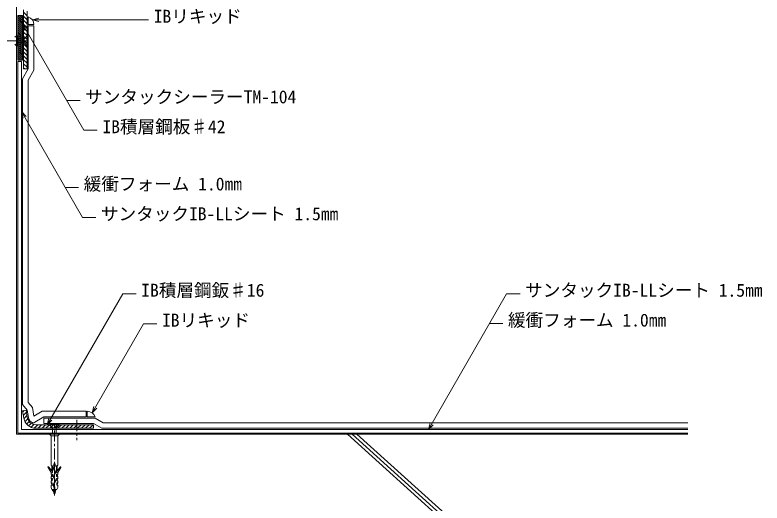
# Model space of a CAD drawing. Units: millimetres, scale not verified. Extents: x -840 to 840, y -594 to 594.
# Drawn here: x -181 to 487, y -344 to 92 of the extents above; entities that cross this region are included whole.
import ezdxf
from ezdxf.enums import TextEntityAlignment as Align

# ---------------------------------------------------------------- set-up
doc = ezdxf.new("R2010")
doc.units = ezdxf.units.MM
doc.header["$LTSCALE"] = 2
doc.linetypes.add('CHAIN1', pattern=[8, 5, -1, 1, -1])
for name, color, linetype, lineweight in [('0-2_文字', 5, 'Continuous', 9), ('0-6_躯体', 7, 'Continuous', 9), ('0-7_寸法線', 7, 'Continuous', 9), ('0-8_部材(ﾋﾞｽ類)', 7, 'Continuous', 9), ('0-9_中心線', 2, 'CHAIN1', 9), ('0-A_部材(積層鋼板)', 4, 'Continuous', 9), ('0-B_IBｼｰﾄ', 7, 'Continuous', 9), ('0-C_IBリキッド', 7, 'Continuous', 9), ('0-D_ブチルﾃｰﾌﾟ', 4, 'Continuous', 9), ('0-E_緩衝フォーム', 7, 'Continuous', 9)]:
    doc.layers.add(name, color=color, linetype=linetype, lineweight=lineweight)
doc.styles.add('ＭＳ ゴシック', font='')
doc.styles.get('ＭＳ ゴシック').set_extended_font_data('MS Gothic')

msp = doc.modelspace()

# ---------------------------------------------------------------- linework, layer by layer
at = {"layer": '0-6_躯体'}
for p, q in [((-179.365, 120.064), (-179.365, -282.936)), ((-179.365, -282.936), (420.635, -282.936)), ((116.348, -282.936), (282.997, -432.936)), ((120.635, -282.936), (287.183, -432.936)), ((124.913, -282.936), (291.629, -432.936))]:
    msp.add_line(p, q, dxfattribs=at)
at = {"layer": '0-7_寸法線'}
for p, q in [((-165.241, 87.203), (-61.327, 87.203)), ((-134.59, 15.253), (-122.59, 15.253)), ((-135.887, -62.538), (-123.887, -62.538)), ((-151.983, -274.436), (-84.45, -157.464)), ((-84.45, -157.464), (-72.45, -157.464)), ((-111.85, -263.814), (-65.893, -184.213)), ((-65.893, -184.213), (-53.893, -184.213)), ((243.343, -184.133), (255.343, -184.133))]:
    msp.add_line(p, q, dxfattribs=at)
for points in [[(-159.448, 85.65), (-165.243, 87.203), (-159.448, 88.756)], [(-174.031, 83.567), (-119.194, -11.416), (-107.194, -11.416)], [(-169.789, 79.325), (-174.031, 83.567), (-172.479, 77.772)], [(-175.031, 5.263), (-120.49, -89.206), (-108.49, -89.206)], [(-170.789, 1.02), (-175.031, 5.263), (-173.479, -0.533)], [(188.802, -278.603), (258.74, -157.464), (270.74, -157.464)], [(-107.608, -259.572), (-111.85, -263.814), (-110.297, -258.019)], [(-147.74, -270.193), (-151.983, -274.436), (-150.43, -268.64)], [(193.044, -274.36), (188.802, -278.603), (190.355, -272.807)]]:
    msp.add_lwpolyline(points, dxfattribs=at)
at = {"layer": '0-8_部材(ﾋﾞｽ類)'}
for p, q in [((-179.365, 64.07), (-179.365, 73.064)), ((-173.109, 70.218), (-178.763, 70.218)), ((-178.763, 66.878), (-173.109, 66.878)), ((-172.695, 70.218), (-172.695, 66.878)), ((-169.865, 64.048), (-169.865, 73.048)), ((-149.991, -274.436), (-140.991, -274.436)), ((-143.821, -277.266), (-147.161, -277.266)), ((-147.161, -282.334), (-147.161, -277.68)), ((-143.821, -277.68), (-143.821, -282.334)), ((-149.988, -282.936), (-140.994, -282.936)), ((-142.491, -284.451), (-148.491, -284.451)), ((-145.906, -311.465), (-146.475, -312.889)), ((-146.451, -313.756), (-145.103, -316.663)), ((-145.863, -311.45), (-146.444, -312.9)), ((-146.421, -313.742), (-145.073, -316.649)), ((-145.859, -313.135), (-145.288, -311.707)), ((-144.587, -316.418), (-145.854, -313.465)), ((-145.84, -310.363), (-145.84, -311.154)), ((-145.828, -313.147), (-145.247, -311.696)), ((-144.556, -316.404), (-145.824, -313.452)), ((-145.806, -310.344), (-145.806, -311.154)), ((-145.176, -311.154), (-145.176, -310.344)), ((-145.143, -311.154), (-145.143, -310.363)), ((-147.671, -315.939), (-147.869, -315.68)), ((-145.097, -317.122), (-146.465, -320.321)), ((-145.066, -317.135), (-146.434, -320.334)), ((-145.954, -320.541), (-144.583, -317.375)), ((-145.924, -320.554), (-144.553, -317.388)), ((-143.311, -315.939), (-143.114, -315.68)), ((-145.115, -324.834), (-146.662, -327.757)), ((-145.086, -324.851), (-146.633, -327.772)), ((-146.457, -321.2), (-145.078, -324.265)), ((-146.426, -321.187), (-145.048, -324.251)), ((-146.08, -328.05), (-144.493, -325.081)), ((-146.051, -328.065), (-144.464, -325.097)), ((-144.5, -323.943), (-145.948, -320.929)), ((-144.466, -323.936), (-145.918, -320.915)), ((-144.318, -332.334), (-147.329, -333.385)), ((-144.604, -332.334), (-147.329, -333.285)), ((-146.784, -332.334), (-146.698, -332.655)), ((-146.662, -328.907), (-145.936, -330.274)), ((-146.633, -328.891), (-145.907, -330.258)), ((-144.198, -332.334), (-146.408, -333.739)), ((-145.346, -329.942), (-146.073, -328.625)), ((-145.317, -329.926), (-146.044, -328.608)), ((-145.814, -330.632), (-145.847, -330.632)), ((-145.847, -330.632), (-145.828, -332.334)), ((-145.135, -330.632), (-145.168, -330.632)), ((-145.155, -332.334), (-145.135, -330.632)), ((-144.543, -335.111), (-146.183, -335.682)), ((-144.543, -335.211), (-146.183, -335.782)), ((-144.858, -334.796), (-145.95, -335.449)), ((-145.018, -335.393), (-145.823, -335.92))]:
    msp.add_line(p, q, dxfattribs=at)
for points in [[(-180.821, 71.608), (-179.365, 73.064), (-178.763, 73.064), (-178.763, 64.07), (-179.365, 64.07), (-180.821, 65.527)], [(-172.402, 66.585), (-169.865, 64.048), (-169.565, 64.048), (-169.565, 73.048), (-169.865, 73.048), (-172.402, 70.511)], [(-147.454, -276.973), (-149.991, -274.436), (-149.991, -274.136), (-140.991, -274.136), (-140.991, -274.436), (-143.528, -276.973)], [(-142.451, -284.392), (-140.994, -282.936), (-140.994, -282.334), (-149.988, -282.334), (-149.988, -282.936), (-148.532, -284.392)], [(-148.473, -284.534), (-148.473, -310.871), (-148.455, -310.871), (-148.384, -310.907), (-148.313, -310.907), (-148.242, -310.942), (-148.034, -310.989)], [(-142.949, -310.989), (-142.74, -310.942), (-142.669, -310.907), (-142.598, -310.907), (-142.527, -310.871), (-142.509, -310.871), (-142.509, -284.534)], [(-151.239, -312.748), (-148.491, -316.945), (-148.402, -318.545), (-147.336, -318.545), (-147.336, -320.767), (-148.491, -320.767), (-148.402, -322.385), (-147.389, -322.385), (-147.46, -324.59), (-148.491, -324.59), (-148.402, -326.207), (-147.531, -326.207), (-147.602, -328.43), (-148.491, -328.43), (-148.383, -330.57), (-147.741, -332.334), (-143.241, -332.334), (-142.599, -330.57), (-142.491, -328.43), (-143.38, -328.43), (-143.451, -326.207), (-142.58, -326.207), (-142.491, -324.59), (-143.522, -324.59), (-143.593, -322.385), (-142.58, -322.385), (-142.491, -320.767), (-143.647, -320.767), (-143.647, -318.545), (-142.58, -318.545), (-142.491, -316.945), (-139.743, -312.748)], [(-147.869, -311.191), (-147.869, -315.68), (-150.517, -312.215)], [(-145.84, -311.083), (-147.335, -311.083), (-147.335, -316.945), (-147.602, -316.945), (-147.602, -316.192)], [(-145.143, -311.083), (-143.647, -311.083), (-143.647, -316.945), (-143.38, -316.945), (-143.38, -316.192)], [(-140.466, -312.215), (-143.114, -315.68), (-143.114, -311.191)], [(-148.402, -318.545), (-148.402, -318.794), (-148.1, -319.559), (-148.065, -320.767)], [(-142.58, -318.545), (-142.58, -318.794), (-142.882, -319.559), (-142.918, -320.767)], [(-148.011, -324.59), (-148.029, -323.381), (-148.402, -322.581), (-148.402, -322.385)], [(-148.402, -326.207), (-148.402, -326.385), (-147.958, -327.221), (-147.94, -328.43)], [(-142.58, -326.207), (-142.58, -326.385), (-143.025, -327.221), (-143.042, -328.43)], [(-142.971, -324.59), (-142.953, -323.381), (-142.58, -322.581), (-142.58, -322.385)], [(-146.277, -332.334), (-146.698, -332.655), (-147.329, -333.285), (-147.329, -333.385), (-146.408, -333.739), (-145.95, -335.449), (-146.183, -335.682), (-146.183, -335.782), (-145.823, -335.92), (-145.491, -337.16), (-145.018, -335.393), (-144.543, -335.211), (-144.543, -335.111), (-144.858, -334.796), (-144.198, -332.334)], [(-145.814, -332.334), (-145.814, -331.357), (-145.168, -331.357), (-145.168, -332.334)]]:
    msp.add_lwpolyline(points, dxfattribs=at)
for centre, radius, start, end in [((-173.109, 71.218), 1, 270, 315), ((-173.109, 65.878), 1, 45, 90), ((-148.161, -277.68), 1, 0, 45), ((-142.821, -277.68), 1, 135, 180), ((-148.673, -284.534), 0.2, 0, 45), ((-142.309, -284.534), 0.2, 135, 180), ((-150.873, -312.487), 0.449, 37.38183, 215.39037), ((-148.075, -311.191), 0.207, 0, 78.37519), ((-145.458, -313.295), 1.095, 158.2146, 204.87271), ((-145.458, -313.295), 1.062, 158.17187, 204.87271), ((-145.491, -309.775), 0.683, 300.64443, 239.35557), ((-145.491, -309.775), 0.65, 298.99242, 241.00758), ((-146.603, -311.154), 0.763, 335.97512, 0), ((-145.458, -313.295), 0.431, 158.20137, 203.23665), ((-146.603, -311.154), 0.796, 338.19323, 0), ((-145.458, -313.295), 0.398, 158.19323, 203.23665), ((-146.603, -311.154), 1.427, 337.19074, 0), ((-146.603, -311.154), 1.46, 338.19323, 0), ((-142.907, -311.191), 0.207, 101.62481, 180), ((-140.109, -312.487), 0.449, 324.60963, 142.61817), ((-148.102, -316.192), 0.5, 0, 30.42714), ((-145.458, -320.751), 1.095, 156.84042, 204.22194), ((-145.458, -320.751), 1.062, 156.84042, 204.22194), ((-145.529, -320.728), 0.465, 156.27812, 205.66734), ((-145.529, -320.728), 0.431, 156.27812, 205.66734), ((-145.615, -316.9), 0.564, 336.84042, 24.87271), ((-145.615, -316.9), 0.597, 336.84042, 24.87271), ((-145.679, -316.9), 1.194, 336.58818, 23.8287), ((-145.679, -316.9), 1.228, 336.58818, 23.8287), ((-142.88, -316.192), 0.5, 149.57286, 180), ((-145.582, -324.518), 0.564, 325.90086, 26.66039), ((-145.582, -324.518), 0.597, 326.07565, 26.59167), ((-145.547, -324.518), 1.194, 331.85925, 28.78795), ((-145.547, -324.518), 1.228, 331.85949, 28.27499), ((-145.578, -328.331), 1.228, 152.09899, 207.95156), ((-145.578, -328.331), 1.194, 152.09899, 207.95156), ((-145.553, -328.331), 0.597, 151.87656, 209.41932), ((-145.553, -328.331), 0.564, 151.87656, 209.43109), ((-146.611, -330.632), 0.763, 0, 27.95156), ((-146.611, -330.632), 0.796, 0, 27.95156), ((-146.595, -330.632), 1.427, 0, 28.91197), ((-146.595, -330.632), 1.46, 0, 28.91198)]:
    msp.add_arc(centre, radius, start, end, dxfattribs=at)
at = {"layer": '0-9_中心線'}
for p, q in [((-219.933, 68.567), (-171.035, 68.567)), ((-145.491, -337.504), (-145.491, -273.606)), ((-125.491, -270.187), (-125.491, -288.187))]:
    msp.add_line(p, q, dxfattribs=at)
at = {"layer": '0-A_部材(積層鋼板)'}
for p, q in [((-169.865, 90.813), (-173.031, 93.98)), ((-169.865, 87.277), (-173.031, 90.444)), ((-169.865, 83.742), (-173.031, 86.909)), ((-169.865, 80.206), (-173.031, 83.373)), ((-169.865, 76.671), (-173.031, 79.838)), ((-169.865, 73.135), (-173.031, 76.302)), ((-169.865, 69.6), (-173.031, 72.766)), ((-169.865, 62.529), (-173.031, 65.695)), ((-169.865, 58.993), (-173.031, 62.16)), ((-169.865, 55.458), (-173.031, 58.624)), ((-169.865, 51.922), (-173.031, 55.089)), ((-169.865, 48.387), (-173.031, 51.553)), ((-169.865, 44.851), (-173.031, 48.018)), ((-172.118, 43.569), (-173.031, 44.482)), ((-173.856, -263.04), (-172.611, -261.795)), ((-173.326, -266.046), (-170.593, -263.312)), ((-172.763, -269.018), (-170.063, -266.318)), ((-171.83, -271.621), (-169.44, -269.231)), ((-170.437, -273.764), (-168.182, -271.508)), ((-168.585, -275.447), (-166.32, -273.182)), ((-166.332, -276.73), (-163.829, -274.226)), ((-163.547, -277.48), (-160.503, -274.436)), ((-160.134, -277.603), (-156.968, -274.436)), ((-156.599, -277.603), (-153.432, -274.436)), ((-153.063, -277.603), (-149.896, -274.436)), ((-149.528, -277.603), (-146.361, -274.436)), ((-142.457, -277.603), (-139.29, -274.436)), ((-138.921, -277.603), (-135.754, -274.436)), ((-135.385, -277.603), (-132.219, -274.436)), ((-131.85, -277.603), (-128.683, -274.436)), ((-124.779, -277.603), (-121.612, -274.436)), ((-121.243, -277.603), (-118.077, -274.436)), ((-117.708, -277.603), (-114.541, -274.436)), ((-114.172, -277.603), (-111.006, -274.436)), ((-110.637, -277.603), (-110.491, -277.457))]:
    msp.add_line(p, q, dxfattribs=at)
for points in [[(-173.031, 96.069), (-173.031, 68.569), (-169.865, 68.569), (-169.865, 94.902)], [(-169.865, 66.064), (-172.369, 68.569), (-173.031, 69.231)], [(-169.758, -268.045), (-170.913, -261.495), (-174.031, -262.045), (-172.877, -268.595)], [(-145.491, -277.603), (-145.491, -274.436), (-162.142, -274.436)], [(-162.142, -277.603), (-145.491, -277.603), (-125.491, -277.603), (-125.491, -274.436), (-145.491, -274.436), (-145.491, -277.603)], [(-145.992, -277.603), (-145.491, -277.102), (-142.825, -274.436)], [(-128.314, -277.603), (-125.491, -274.779), (-125.148, -274.436)]]:
    msp.add_lwpolyline(points, dxfattribs=at)
at = {"layer": '0-A_部材(積層鋼板)', "color": 7}
for points in [[(-169.865, 94.902), (-169.865, 43.569), (-173.031, 43.569), (-173.031, 96.069)], [(-169.758, -268.045), (-170.913, -261.495), (-174.031, -262.045), (-172.877, -268.595)], [(-162.142, -277.603), (-110.491, -277.603), (-110.491, -274.436), (-162.142, -274.436)]]:
    msp.add_lwpolyline(points, dxfattribs=at)
at = {"layer": '0-A_部材(積層鋼板)'}
for points in [[(-173.031, 43.569), (-169.865, 43.569), (-169.865, 68.569), (-173.031, 68.569)], [(-110.491, -277.603), (-110.491, -274.436), (-125.491, -274.436), (-125.491, -277.603)]]:
    msp.add_lwpolyline(points, close=True, dxfattribs=at)
for radius in [10.9, 7.733]:
    msp.add_arc((-162.142, -266.703), radius, 190, 270, dxfattribs=at)
at = {"layer": '0-A_部材(積層鋼板)', "color": 7}
for radius in [10.9, 7.733]:
    msp.add_arc((-162.142, -266.703), radius, 190, 270, dxfattribs=at)
at = {"layer": '0-B_IBｼｰﾄ'}
for p, q in [((-168.865, 43.569), (-168.865, 81.902)), ((-168.865, 81.902), (-163.865, 81.902)), ((-163.865, 42.229), (-163.865, 81.902)), ((-168.865, 43.569), (-174.031, 34.62)), ((-163.865, 42.229), (-169.031, 33.28)), ((-174.031, -256.432), (-174.031, 34.62)), ((-169.031, -254.612), (-169.031, 33.28)), ((-169.928, -261.322), (-174.031, -256.432)), ((-165.237, -259.134), (-169.031, -254.612)), ((-163.899, -266.718), (-165.237, -259.134)), ((-168.773, -267.872), (-169.928, -261.322)), ((-163.899, -266.718), (-156.482, -262.436)), ((-164.677, -272.941), (-155.142, -267.436)), ((-117.151, -267.436), (-155.142, -267.436)), ((-109.151, -268.436), (-155.142, -268.436)), ((-155.142, -273.436), (-155.142, -268.436)), ((-110.491, -273.436), (-155.142, -273.436)), ((-110.491, -273.436), (-103.274, -277.603)), ((-109.151, -268.436), (-101.935, -272.603)), ((-101.935, -272.603), (420.635, -272.603)), ((-103.274, -277.603), (420.635, -277.603))]:
    msp.add_line(p, q, dxfattribs=at)
msp.add_lwpolyline([(-117.151, -267.436), (-117.151, -262.436), (-156.482, -262.436)], dxfattribs=at)
msp.add_arc((-162.142, -266.703), 6.733, 190, 247.88812, dxfattribs=at)
at = {"layer": '0-C_IBリキッド'}
for p, q in [((-168.865, 82.902), (-168.865, 89.902)), ((-168.865, 82.902), (-163.865, 82.902)), ((-116.151, -267.436), (-116.151, -262.436)), ((-109.151, -267.436), (-116.151, -267.436))]:
    msp.add_line(p, q, dxfattribs=at)
for centre, start, end in [((-171.265, 82.902), 0, 71.07536), ((-116.151, -269.836), 18.92464, 90)]:
    msp.add_arc(centre, 7.4, start, end, dxfattribs=at)
at = {"layer": '0-D_ブチルﾃｰﾌﾟ'}
for p, q in [((-174.031, 84.974), (-178.365, 89.307)), ((-174.031, 83.206), (-178.365, 87.54)), ((-174.031, 86.742), (-178.358, 91.069)), ((-174.031, 88.51), (-176.59, 91.069)), ((-174.031, 90.277), (-174.823, 91.069)), ((-174.031, 81.439), (-178.365, 85.772)), ((-174.031, 79.671), (-178.365, 84.004)), ((-174.031, 77.903), (-178.365, 82.236)), ((-174.031, 76.135), (-178.365, 80.469)), ((-174.031, 74.367), (-178.365, 78.701)), ((-174.031, 72.6), (-178.365, 76.933)), ((-174.031, 70.832), (-178.365, 75.165)), ((-174.031, 69.064), (-178.365, 73.397)), ((-174.031, 67.296), (-178.365, 71.63)), ((-174.031, 65.529), (-178.365, 69.862)), ((-174.031, 63.761), (-178.365, 68.094)), ((-174.031, 61.993), (-178.365, 66.326)), ((-174.031, 60.225), (-178.365, 64.559)), ((-174.031, 58.458), (-178.365, 62.791)), ((-174.031, 56.69), (-178.365, 61.023)), ((-174.031, 54.922), (-178.365, 59.255)), ((-174.031, 53.154), (-178.365, 57.488)), ((-174.031, 51.386), (-178.365, 55.72)), ((-175.481, 51.069), (-178.365, 53.952)), ((-177.249, 51.069), (-178.365, 52.184))]:
    msp.add_line(p, q, dxfattribs=at)
at = {"layer": '0-D_ブチルﾃｰﾌﾟ', "color": 7}
msp.add_lwpolyline([(-178.365, 91.069), (-178.365, 51.069), (-174.031, 51.069), (-174.031, 91.069)], close=True, dxfattribs=at)
at = {"layer": '0-D_ブチルﾃｰﾌﾟ'}
msp.add_lwpolyline([(-178.365, 91.069), (-178.365, 51.069), (-174.031, 51.069), (-174.031, 91.069)], close=True, dxfattribs=at)
at = {"layer": '0-E_緩衝フォーム'}
for p, q in [((-178.365, 50.069), (-178.365, -281.936)), ((-175.031, 50.069), (-178.365, 50.069)), ((-175.031, 50.069), (-175.031, -278.603)), ((-175.031, -278.603), (420.635, -278.603)), ((-178.365, -281.936), (420.635, -281.936))]:
    msp.add_line(p, q, dxfattribs=at)

# ---------------------------------------------------------------- texts
at = {"layer": '0-2_文字', "color": 7, "style": 'ＭＳ ゴシック'}
for s, p in [('IBリキッド', (-56.787, 81.145)), ('サンタックシーラーTM-104', (-118.05, 9.194)), ('IB積層鋼板♯42', (-102.653, -17.475)), ('緩衝フォーム 1.0㎜', (-119.346, -68.597)), ('サンタックIB-LLシート 1.5㎜', (-103.95, -95.265)), ('IB積層鋼鈑♯16', (-67.909, -163.523)), ('サンタックIB-LLシート 1.5㎜', (275.281, -163.523)), ('緩衝フォーム 1.0㎜', (259.884, -190.192)), ('IBリキッド', (-49.352, -190.272))]:
    msp.add_text(s, height=11.54, dxfattribs=at).set_placement(p, align=Align.BOTTOM_LEFT)

doc.saveas('drawing.dxf')
